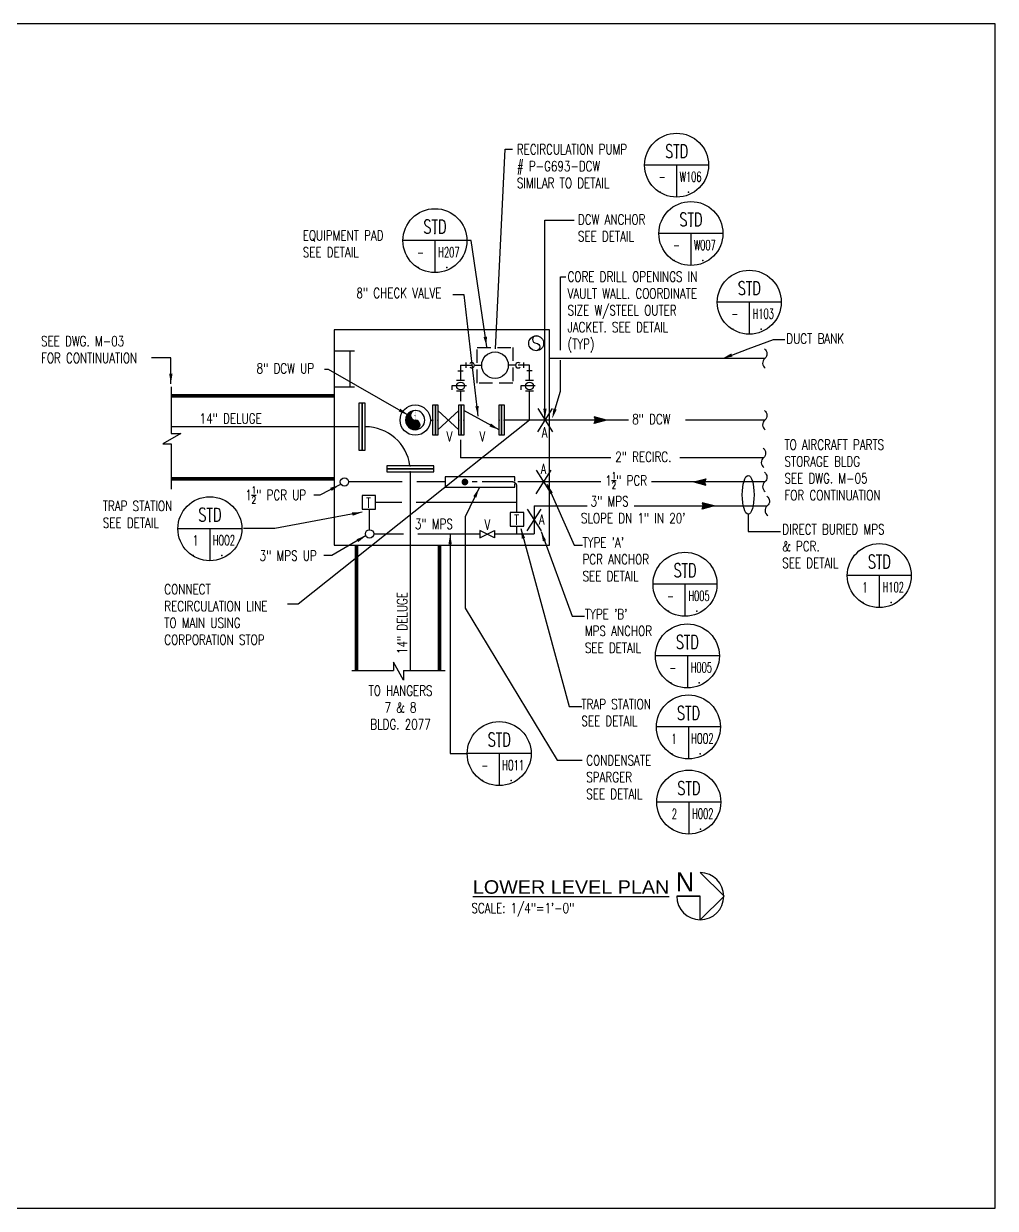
# Model space of a CAD drawing. Header units: inches. Extents: x 414 to 3373, y -413 to 990.
# Drawn here: x 2940 to 3373, y -413 to 115 of the extents above; entities that cross this region are included whole.
import ezdxf
from ezdxf.enums import TextEntityAlignment as Align

# ---------------------------------------------------------------- set-up
doc = ezdxf.new("R2010")
doc.units = ezdxf.units.IN
doc.header["$LTSCALE"] = 48
doc.header["$MEASUREMENT"] = 0
doc.linetypes.add('DASHED4', pattern=[0.1875, 0.125, -0.0625])
doc.linetypes.add('HWSS', pattern=[0.515625, 0.28125, -0.046875, 0.046875, -0.046875, 0.046875, -0.046875])
doc.layers.get('Defpoints').update_dxf_attribs({"color": 251})
for name, color, linetype in [('DUCT BANK', 153, 'Continuous'), ('EXST-BLDG', 253, 'Continuous'), ('EXST-PIPE', 253, 'Continuous'), ('EXST-TEXT', 253, 'Continuous'), ('EXST-UTLD', 251, 'Continuous'), ('HATCH', 253, 'Continuous'), ('MU-CONTINUATION NOTE', 51, 'Continuous'), ('MU-DCW-PIPE', 170, 'Continuous'), ('MU-DCW-PIPE-LIGHT', 172, 'Continuous'), ('MU-DCW-PIPE-LIGHT-TEXT', 173, 'Continuous'), ('MU-DELGE-PIPE', 150, 'Continuous'), ('MU-DELGE-PIPE-LIGHT TEXT', 153, 'Continuous'), ('MU-DELGE-VALV', 141, 'Continuous'), ('MU-NEW-TEXT', 151, 'Continuous'), ('MU-PCR-PIPE', 120, 'Continuous'), ('MU-PCR-PIPE-LIGHT-TEXT', 123, 'Continuous'), ('MU-PCR-TEXT', 141, 'Continuous'), ('MU-PCR-VALV', 131, 'Continuous'), ('MU-STEM-PIPE', 230, 'Continuous'), ('MU-STEM-PIPE-LIGHT-TEXT', 233, 'Continuous'), ('MU-STEM-TEXT', 241, 'Continuous'), ('MU-STEM-VALV', 231, 'Continuous'), ('MU-TEXT-LDER', 254, 'Continuous'), ('MU-TRACE-PIPE', 210, 'HWSS'), ('new-vault', 12, 'Continuous'), ('TITLES', 111, 'Continuous')]:
    doc.layers.add(name, color=color, linetype=linetype)
doc.styles.add('AU145S00', font='19', dxfattribs={"height": 12})
doc.styles.add('RomanS', font='romans.shx', dxfattribs={"width": 0.75})
doc.dimstyles.get("Standard").update_dxf_attribs({"dimtxt": 0.09375, "dimasz": 0.09375, "dimexe": 0.0625, "dimexo": 0.0625, "dimgap": 0.03125, "dimtad": 1, "dimdec": 8, "dimzin": 0, "dimdsep": 46, "dimlunit": 4, "dimtxsty": 'RomanS', "dimcen": 0.09, "dimclrd": 254, "dimclre": 254, "dimclrt": 256, "dimadec": 0, "dimazin": 0, "dimtfac": 1, "dimtdec": 8, "dimtofl": 0, "dimtmove": 0, "dimatfit": 3, "dimfxl": 1, "dimtolj": 1, "dimtzin": 0, "dimlwd": -1, "dimlwe": -1, "dimarcsym": 0})

# ---------------------------------------------------------------- blocks, each defined once
blk = doc.blocks.new('DTLBUBB')
at = {"linetype": 'Continuous'}
for p, q in [((0.297, 0), (-0.297, 0)), ((0, 0), (0, -0.297))]:
    blk.add_line(p, q, dxfattribs=at)
blk.add_circle((0, 0), 0.297, dxfattribs=at)
at = {"color": 250}
for p in [(0, 0.067), (-0.154, -0.25), (0.11, -0.25)]:
    blk.add_point(p, dxfattribs=at)
at = {"style": 'RomanS'}
for tag, height, width, p in [('DTL#', 0.125, 0.7, (0, 0.067)), ('WHERE_CUT', 0.0938, 0.6, (-0.103, -0.169)), ('WHERE_DRAWN', 0.0938, 0.6, (0.117, -0.169))]:
    blk.add_attdef(tag, text='', height=height, dxfattribs=dict(at, width=width)).set_placement(p, align=Align.CENTER)
blk = doc.blocks.new('14blndflg')
blk.add_lwpolyline([(1.375, 10.5), (0, 10.5), (0, -10.5), (1.375, -10.5)], close=True)
at = {"color": 252}
for p in [(0, 0), (1.375, 0)]:
    blk.add_point(p, dxfattribs=at)
blk = doc.blocks.new('FLOWAR')
for p, q in [((0, 0), (5.41, 1.44, 35.76)), ((0, 0), (5.41, -1.44, 35.76)), ((5.41, 1.44, 35.76), (4.88, -0.03, 35.76)), ((5.41, -1.44, 35.76), (4.88, 0.03, 35.76))]:
    blk.add_line(p, q)
for points in [[(0, 0), (5.41, 1.44), (4.89, 0), (5.41, 1.44)], [(0, 0), (5.41, -1.44), (4.89, 0), (5.41, -1.44)]]:
    blk.add_solid(points)
blk = doc.blocks.new('8blndflg')
blk.add_lwpolyline([(1.125, 6.75), (0, 6.75), (0, -6.75), (1.125, -6.75)], close=True)
at = {"color": 252}
for p in [(0, 0), (1.125, 0)]:
    blk.add_point(p, dxfattribs=at)

msp = doc.modelspace()

# ---------------------------------------------------------------- hatches: boundary and pattern name
at = {"layer": 'HATCH'}
h = msp.add_hatch(dxfattribs=at)
h.set_pattern_fill('ANSI31', color=256, scale=2, style=0)
edge = h.paths.add_edge_path()
edge.add_arc((3114.24005889, -61.37770195), 4.2843884, 89.8296924653, 270.0007044059)
edge.add_arc((3114.24005889, -59.23550776), 2.1421942, 90, 270)
edge.add_arc((3114.24005889, -63.51989615), 2.1421942, 270, 450)

# ---------------------------------------------------------------- linework, layer by layer
at = {"layer": 'Defpoints'}
msp.add_lwpolyline([(2556.73826361, 115.30974917), (2556.73826361, -412.69025083), (3372.73826361, -412.69025083), (3372.73826361, 115.30974917)], close=True, dxfattribs=at)
at = {"layer": 'DUCT BANK'}
msp.add_line((3270.03055792, -33.94117565), (3174.14476703, -33.94117565), dxfattribs=at)
msp.add_lwpolyline([(3255.33227805, -32.36534981), (3262.60318718, -29.64707938), (3273.83074102, -25.41643104), (3278.99111345, -25.41643104)], dxfattribs=at)
msp.add_lwpolyline([(3269.81855347, -29.63388992, -0.5), (3270.03055792, -33.94117565, 0.5), (3270.24256236, -38.24846138)], format="xyb", dxfattribs=at)
msp.add_solid([(3255.59491569, -33.06786064), (3251.11721305, -33.94117565), (3255.06964041, -31.66283897)], dxfattribs=at)
at = {"layer": 'EXST-BLDG'}
msp.add_lwpolyline([(3005.47157138, -46.52525761), (3005.47157138, -67.36275367), (3009.86516066, -67.36275367), (3001.79619379, -71.90399672), (3005.47157138, -71.90399672), (3005.47157138, -92.20701912)], dxfattribs=at)
at = {"layer": 'EXST-PIPE'}
for p, q in [((3089.18546813, -64.32529952), (3005.49031568, -64.32529952)), ((3112.06046813, -84.45029952), (3112.06046813, -172.93059526))]:
    msp.add_line(p, q, dxfattribs=at)
msp.add_arc((3091.93546813, -84.45029952), 20.125, 7.8538087212, 90, dxfattribs=at)
at = {"layer": 'EXST-UTLD'}
for p, q in [((3078.14476703, -50.12770195), (3005.49031568, -50.12770195)), ((3078.14476703, -50.32770195), (3005.49031568, -50.32770195)), ((3078.14476703, -50.52770195), (3005.49031568, -50.52770195)), ((3078.14476703, -50.72770195), (3005.49031568, -50.72770195)), ((3078.14476703, -50.92770195), (3005.49031568, -50.92770195)), ((3078.14476703, -51.12770195), (3005.49031568, -51.12770195)), ((3078.14476703, -87.12770195), (3005.49031568, -87.12770195)), ((3078.14476703, -87.32770195), (3005.49031568, -87.32770195)), ((3078.14476703, -87.52770195), (3005.49031568, -87.52770195)), ((3078.14476703, -87.72770195), (3005.49031568, -87.72770195)), ((3078.14476703, -87.92770195), (3005.49031568, -87.92770195)), ((3078.14476703, -88.12770195), (3005.49031568, -88.12770195)), ((3087.49005889, -117.12770195), (3087.49005889, -172.93059526)), ((3087.69005889, -117.12770195), (3087.69005889, -172.93059526)), ((3087.89005889, -117.12770195), (3087.89005889, -172.93059526)), ((3088.09005889, -117.12770195), (3088.09005889, -172.93059526)), ((3088.29005889, -117.12770195), (3088.29005889, -172.93059526)), ((3088.49005889, -117.12770195), (3088.49005889, -172.93059526)), ((3124.49005889, -117.12770195), (3124.49005889, -172.93059526)), ((3124.69005889, -117.12770195), (3124.69005889, -172.93059526)), ((3124.89005889, -117.12770195), (3124.89005889, -172.93059526)), ((3125.09005889, -117.12770195), (3125.09005889, -172.93059526)), ((3125.29005889, -117.12770195), (3125.29005889, -172.93059526)), ((3125.49005889, -117.12770195), (3125.49005889, -172.93059526))]:
    msp.add_line(p, q, dxfattribs=at)
for points in [[(3086.00564015, -172.93059526), (3104.53954895, -172.93059526)], [(3109.080792, -172.93059526), (3109.080792, -177.32418453), (3104.53954895, -169.25521766), (3104.53954895, -172.93059526)], [(3109.080792, -172.93059526), (3127.61470079, -172.93059526)]]:
    msp.add_lwpolyline(points, dxfattribs=at)
at = {"layer": 'MU-DCW-PIPE'}
for p, q in [((3134.45120716, -36.92608591), (3139.45120716, -36.92608591)), ((3134.45120716, -36.92608591), (3134.45120716, -43.77601489)), ((3134.45120716, -36.92608591), (3139.45120716, -36.92608591)), ((3136.95120716, -38.11358591), (3136.95120716, -35.73858591)), ((3140.63870716, -36.92608591), (3143.87542656, -36.92608591)), ((3158.95882568, -36.92608591), (3155.72210627, -36.92608591)), ((3165.14632568, -36.92608591), (3160.14632568, -36.92608591)), ((3162.64632568, -38.11358591), (3162.64632568, -35.73858591)), ((3165.14632568, -43.77601489), (3165.14632568, -36.92608591)), ((3133.26370716, -39.42608591), (3135.63870716, -39.42608591)), ((3166.33382568, -39.42608591), (3163.95882568, -39.42608591)), ((3134.45120716, -48.5433867), (3134.45120716, -52.95433682)), ((3165.14632568, -61.37770195), (3165.14632568, -48.5433867)), ((3134.45120716, -70.16085264), (3134.45120716, -78.15342452)), ((3201.34021096, -78.15342452), (3134.45120716, -78.15342452)), ((3269.4367319, -78.15342452), (3232.16025813, -78.15342452))]:
    msp.add_line(p, q, dxfattribs=at)
msp.add_lwpolyline([(3269.22472746, -73.84613879, -0.5), (3269.4367319, -78.15342452, 0.5), (3269.64873635, -82.46071025)], format="xyb", dxfattribs=at)
msp.add_circle((3149.79876642, -36.92608591), 5.92333985, dxfattribs=at)
for centre, start, end in [((3139.45120716, -36.92608591), 222.4587454271, 137.5412545729), ((3160.14632568, -36.92608591), 48.0699967173, 311.9300032827)]:
    msp.add_arc(centre, 1.1875, start, end, dxfattribs=at)
at = {"layer": 'MU-DCW-PIPE-LIGHT', "linetype": 'DASHED4'}
msp.add_lwpolyline([(3141.87542656, -29.00274606), (3157.72210627, -29.00274606), (3157.72210627, -44.84942577), (3141.87542656, -44.84942577)], close=True, dxfattribs=at)
at = {"layer": 'MU-DELGE-PIPE'}
for p, q in [((3133.61505889, -57.06520195), (3124.36505889, -65.69020195)), ((3133.61505889, -65.69020195), (3124.36505889, -57.06520195)), ((3151.61505889, -65.69020195), (3135.86505889, -57.1558918)), ((3120.99005889, -61.37770195), (3122.11505889, -61.37770195)), ((3209.2321352, -61.37770195), (3153.86505889, -61.37770195)), ((3270.03055792, -61.37770195), (3234.65244255, -61.37770195))]:
    msp.add_line(p, q, dxfattribs=at)
msp.add_lwpolyline([(3269.81855347, -57.07041622, -0.5), (3270.03055792, -61.37770195, 0.5), (3270.24256236, -65.68498769)], format="xyb", dxfattribs=at)
msp.add_circle((3114.24005889, -61.37770195), 6.75, dxfattribs=at)
for start, end in [(89.8296924653, 270.0007044059), (270.0022704833, 88.6536517931)]:
    msp.add_arc((3114.24005889, -61.37770195), 4.2843884, start, end, dxfattribs=at)
msp.add_solid([(3148.01586706, -62.88693275), (3151.61505889, -65.69020195), (3147.30124958, -64.20576627)], dxfattribs=at)
at = {"layer": 'MU-DELGE-VALV'}
for p, q in [((3137.0512753, -46.1597008), (3130.60466551, -46.1597008)), ((3130.60466551, -46.1597008), (3130.60466551, -47.9442942)), ((3136.20404422, -43.77601489), (3132.6983701, -43.77601489)), ((3167.74639381, -46.1597008), (3161.29978403, -46.1597008)), ((3161.29978403, -46.1597008), (3161.29978403, -47.9442942)), ((3166.89916274, -43.77601489), (3163.39348862, -43.77601489)), ((3136.20404422, -48.5433867), (3132.6983701, -48.5433867)), ((3166.89916274, -48.5433867), (3163.39348862, -48.5433867))]:
    msp.add_line(p, q, dxfattribs=at)
for points in [[(3168.8227427, -56.21451791), (3175.39268997, -66.540886)], [(3168.8227427, -66.540886), (3175.39268997, -56.21451791)]]:
    msp.add_lwpolyline(points, dxfattribs=at)
for centre in [(3134.45120716, -46.1597008), (3165.14632568, -46.1597008)]:
    msp.add_circle(centre, 1.75283706, dxfattribs=at)
at = {"layer": 'MU-NEW-TEXT'}
for centre, start, end in [((3114.24005889, -59.23550776), 90, 270), ((3114.24005889, -63.51989615), 270, 90)]:
    msp.add_arc(centre, 2.1421942, start, end, dxfattribs=at)
at = {"layer": 'MU-PCR-PIPE'}
for p, q in [((3108.48877192, -88.95420577), (3084.55597821, -88.95420577)), ((3127.65334583, -88.95420577), (3114.95196933, -88.95420577)), ((3270.03055792, -88.95420577), (3159.9524138, -88.95420577))]:
    msp.add_line(p, q, dxfattribs=at)
for points in [[(3158.65334583, -88.60220657), (3158.65334583, -86.70420577), (3127.65334583, -86.70420577), (3127.65334583, -91.20420577), (3154.14532842, -91.20420577)], [(3154.14532842, -91.20420577), (3158.65334583, -91.20420577), (3158.65334583, -89.81601501)]]:
    msp.add_lwpolyline(points, dxfattribs=at)
msp.add_lwpolyline([(3269.81855347, -84.64692004, -0.5), (3270.03055792, -88.95420577, 0.5), (3270.24256236, -93.2614915)], format="xyb", dxfattribs=at)
at = {"layer": 'MU-PCR-VALV'}
for points in [[(3168.09870901, -83.63912057), (3174.86194448, -94.26929097)], [(3168.09870901, -94.26929097), (3174.86194448, -83.63912057)]]:
    msp.add_lwpolyline(points, dxfattribs=at)
msp.add_circle((3082.68097821, -88.95420577), 1.875, dxfattribs=at)
at = {"layer": 'MU-STEM-PIPE'}
for p, q in [((3167.21948429, -99.64170577), (3271.11783463, -99.64170577)), ((3167.21948429, -99.64170577), (3167.21948429, -112.10645858)), ((3095.78724102, -112.10645858), (3109.06406451, -112.10645858)), ((3115.34949178, -112.10645858), (3143.0851476, -112.10645858)), ((3146.18645281, -112.10645858), (3146.40915698, -112.10645858)), ((3149.51046219, -112.10645858), (3167.21948429, -112.10645858))]:
    msp.add_line(p, q, dxfattribs=at)
msp.add_lwpolyline([(3270.90583018, -95.33442004, -0.5), (3271.11783463, -99.64170577, 0.5), (3271.32983907, -103.9489915)], format="xyb", dxfattribs=at)
at = {"layer": 'MU-STEM-VALV'}
for p, q in [((3108.3143321, -98.04346913), (3096.60966008, -98.04346913)), ((3159.55833015, -98.04346913), (3114.62070801, -98.04346913)), ((3093.91224102, -110.23145858), (3093.91224102, -101.08397231))]:
    msp.add_line(p, q, dxfattribs=at)
for points in [[(3090.52865371, -95.00296594), (3090.52865371, -101.08397231), (3096.60966008, -101.08397231), (3096.60966008, -95.00296594)], [(3156.51782697, -102.56817942), (3156.51782697, -108.64918579), (3162.59883333, -108.64918579), (3162.59883333, -102.56817942)], [(3143.0851476, -110.51618263), (3143.0851476, -113.81093196), (3149.51046219, -110.51618263), (3149.51046219, -113.81093196)]]:
    msp.add_lwpolyline(points, close=True, dxfattribs=at)
msp.add_lwpolyline([(3258.78130088, -99.64170577, 0, 0, 1), (3258.78130088, -104.5943342, 0, 0, 0), (3247.47290568, -104.5943342, 2, 0, 0), (3242.51754609, -104.5943342, 0, 0, 0)], format="xyseb", dxfattribs=at)
for points in [[(3164.13444541, -101.07116919), (3170.30452317, -110.76903913)], [(3164.13444541, -110.76903913), (3170.30452317, -101.07116919)]]:
    msp.add_lwpolyline(points, dxfattribs=at)
msp.add_circle((3093.91224102, -112.10645858), 1.875, dxfattribs=at)
at = {"layer": 'MU-TEXT-LDER'}
for p, q in [((3165.14632568, -61.37770195), (3062.15177822, -143.34604839)), ((3062.15177822, -143.34604839), (3057.28354064, -143.34604839))]:
    msp.add_line(p, q, dxfattribs=at)
for points in [[(3149.95614864, -29.54819128), (3154.32910316, 59.44063995), (3157.59128316, 59.44063995)], [(3178.9430959, -30.25423691), (3178.9430959, 2.53117487), (3181.30329957, 2.53117487)], [(3176.5569694, -56.42553094), (3178.9430959, -48.41937821), (3178.9430959, -34.68051683)], [(3262.62429553, -103.36021302), (3262.62429553, -110.99027272), (3276.98129029, -110.99027272)]]:
    msp.add_lwpolyline(points, dxfattribs=at)
msp.add_ellipse((3262.62429553, -94.70521538), major_axis=(0, 8.65499764), ratio=0.3026314412, dxfattribs=at)
msp.add_solid([(3177.27572635, -56.63974682), (3175.27167414, -60.73807266), (3175.83821244, -56.21131507)], dxfattribs=at)
at = {"layer": 'MU-TRACE-PIPE'}
for p, q in [((3157.55833015, -88.95420577), (3136.37482595, -88.95420577)), ((3159.55833015, -102.56817942), (3159.55833015, -90.95420577)), ((3159.55833015, -112.10645858), (3159.55833015, -108.64918579))]:
    msp.add_line(p, q, dxfattribs=at)
at = {"layer": 'MU-TRACE-PIPE', "const_width": 1.5}
msp.add_lwpolyline([(3137.09927032, -88.76009148, 1), (3135.65038158, -89.14832005, 1)], format="xyb", close=True, dxfattribs=at)
at = {"layer": 'MU-TRACE-PIPE'}
msp.add_arc((3157.55833015, -90.95420577), 2, 0, 90, dxfattribs=at)
at = {"layer": 'new-vault'}
msp.add_line((3085.14476703, -30.58206427), (3085.14476703, -46.58206427), dxfattribs=at)
msp.add_lwpolyline([(3078.14476703, -21.12770195), (3078.14476703, -117.12770195), (3174.14476703, -117.12770195), (3174.14476703, -21.12770195)], close=True, dxfattribs=at)
msp.add_lwpolyline([(3168.14476703, -23.81520195, 1), (3168.14476703, -27.12770195, -1), (3168.14476703, -30.44020195, -1)], format="xyb", dxfattribs=at)
for points in [[(3087.14476703, -30.58206427), (3078.14476703, -30.58206427)], [(3078.14476703, -46.58206427), (3087.14476703, -46.58206427)]]:
    msp.add_lwpolyline(points, dxfattribs=at)
msp.add_circle((3168.14476703, -27.12770195), 3.3125, dxfattribs=at)
at = {"layer": 'TITLES'}
for p, q in [((3241.24647424, -263.08304106), (3251.84323368, -273.51281424)), ((3241.24647424, -284.06229677), (3251.84323368, -273.51281424)), ((3241.24647424, -284.06229677), (3241.24647424, -273.57266892))]:
    msp.add_line(p, q, dxfattribs=at)
at = {"layer": 'TITLES', "const_width": 0.6125}
msp.add_lwpolyline([(3230.75684638, -273.57266892), (3241.24647424, -273.57266892)], dxfattribs=at)
at = {"layer": 'TITLES'}
msp.add_arc((3241.24647424, -273.57266892), 10.48962785, 180, 90, dxfattribs=at)

# ---------------------------------------------------------------- block references
at = {"layer": 'EXST-PIPE'}
for p in [(3089.18546813, -64.32529952), (3090.56046813, -64.32529952)]:
    msp.add_blockref('14blndflg', p, dxfattribs=at)
at = {"layer": 'EXST-PIPE', "rotation": 270}
for p in [(3112.06046813, -81.70029952), (3112.06046813, -83.07529952)]:
    msp.add_blockref('14blndflg', p, dxfattribs=at)
at = {"layer": 'MU-DELGE-PIPE', "xscale": -1, "rotation": 180}
for p in [(3122.11505889, -61.37770195), (3123.24005889, -61.37770195), (3133.61505889, -61.37770195), (3134.74005889, -61.37770195), (3151.61505889, -61.37770195), (3152.74005889, -61.37770195)]:
    msp.add_blockref('8blndflg', p, dxfattribs=at)
at = {"layer": 'MU-DELGE-VALV', "rotation": 180}
msp.add_blockref('FLOWAR', (3199.443247, -61.37770195), dxfattribs=at)
at = {"layer": 'MU-NEW-TEXT'}
ref = msp.add_blockref('DTLBUBB', (3230.73707775, 52.24967778), dxfattribs=dict(at, xscale=48, yscale=48, zscale=48))
ref.add_attrib('DTL#', 'STD', dxfattribs={"layer": '0', "height": 6, "style": 'RomanS', "width": 0.7}).set_placement((3230.73707775, 55.46619282), align=Align.CENTER)
ref.add_attrib('WHERE_CUT', '-', dxfattribs={"layer": '0', "height": 4.5, "style": 'RomanS', "width": 0.6}).set_placement((3224.34038964, 44.76151861), align=Align.CENTER)
ref.add_attrib('WHERE_DRAWN', 'W106', dxfattribs={"layer": '0', "height": 4.5, "style": 'RomanS', "width": 0.6}).set_placement((3236.96964857, 44.8468057), align=Align.CENTER)
ref = msp.add_blockref('DTLBUBB', (3123.01499832, 18.60364958), dxfattribs=dict(at, xscale=48, yscale=48, zscale=48))
ref.add_attrib('DTL#', 'STD', dxfattribs={"layer": '0', "height": 6, "style": 'RomanS', "width": 0.7}).set_placement((3123.01499832, 21.82016462), align=Align.CENTER)
ref.add_attrib('WHERE_CUT', '-', dxfattribs={"layer": '0', "height": 4.5, "style": 'RomanS', "width": 0.6}).set_placement((3116.6183102, 11.11549041), align=Align.CENTER)
ref.add_attrib('WHERE_DRAWN', 'H207', dxfattribs={"layer": '0', "height": 4.5, "style": 'RomanS', "width": 0.6}).set_placement((3129.24756913, 11.2007775), align=Align.CENTER)
ref = msp.add_blockref('DTLBUBB', (3237.08422291, 21.79877488), dxfattribs=dict(at, xscale=48, yscale=48, zscale=48))
ref.add_attrib('DTL#', 'STD', dxfattribs={"layer": '0', "height": 6, "style": 'RomanS', "width": 0.7}).set_placement((3237.08422291, 25.01528993), align=Align.CENTER)
ref.add_attrib('WHERE_CUT', '-', dxfattribs={"layer": '0', "height": 4.5, "style": 'RomanS', "width": 0.6}).set_placement((3230.6875348, 14.31061571), align=Align.CENTER)
ref.add_attrib('WHERE_DRAWN', 'W007', dxfattribs={"layer": '0', "height": 4.5, "style": 'RomanS', "width": 0.6}).set_placement((3243.31679373, 14.39590281), align=Align.CENTER)
ref = msp.add_blockref('DTLBUBB', (3263.11129616, -8.81833814), dxfattribs=dict(at, xscale=48, yscale=48, zscale=48))
ref.add_attrib('DTL#', 'STD', dxfattribs={"layer": '0', "height": 6, "style": 'RomanS', "width": 0.7}).set_placement((3263.11129616, -5.6018231), align=Align.CENTER)
ref.add_attrib('WHERE_CUT', '-', dxfattribs={"layer": '0', "height": 4.5, "style": 'RomanS', "width": 0.6}).set_placement((3256.71460805, -16.30649732), align=Align.CENTER)
ref.add_attrib('WHERE_DRAWN', 'H103', dxfattribs={"layer": '0', "height": 4.5, "style": 'RomanS', "width": 0.6}).set_placement((3269.34386698, -16.22121022), align=Align.CENTER)
ref = msp.add_blockref('DTLBUBB', (3022.72264235, -109.77920408), dxfattribs=dict(at, xscale=48, yscale=48, zscale=48))
ref.add_attrib('DTL#', 'STD', dxfattribs={"layer": '0', "height": 6, "style": 'RomanS', "width": 0.7}).set_placement((3022.72264235, -106.56268904), align=Align.CENTER)
ref.add_attrib('WHERE_CUT', '1', dxfattribs={"layer": '0', "height": 4.5, "style": 'RomanS', "width": 0.6}).set_placement((3016.32595423, -117.26736325), align=Align.CENTER)
ref.add_attrib('WHERE_DRAWN', 'HOO2', dxfattribs={"layer": '0', "height": 4.5, "style": 'RomanS', "width": 0.6}).set_placement((3028.95521316, -117.18207616), align=Align.CENTER)
ref = msp.add_blockref('DTLBUBB', (3234.46099312, -134.53323514), dxfattribs=dict(at, xscale=48, yscale=48, zscale=48))
ref.add_attrib('DTL#', 'STD', dxfattribs={"layer": '0', "height": 6, "style": 'RomanS', "width": 0.7}).set_placement((3234.46099312, -131.3167201), align=Align.CENTER)
ref.add_attrib('WHERE_CUT', '-', dxfattribs={"layer": '0', "height": 4.5, "style": 'RomanS', "width": 0.6}).set_placement((3228.06430501, -142.02139432), align=Align.CENTER)
ref.add_attrib('WHERE_DRAWN', 'H005', dxfattribs={"layer": '0', "height": 4.5, "style": 'RomanS', "width": 0.6}).set_placement((3240.69356394, -141.93610722), align=Align.CENTER)
ref = msp.add_blockref('DTLBUBB', (3321.0513732, -130.69089674), dxfattribs=dict(at, xscale=48, yscale=48, zscale=48))
ref.add_attrib('DTL#', 'STD', dxfattribs={"layer": '0', "height": 6, "style": 'RomanS', "width": 0.7}).set_placement((3321.0513732, -127.4743817), align=Align.CENTER)
ref.add_attrib('WHERE_CUT', '1', dxfattribs={"layer": '0', "height": 4.5, "style": 'RomanS', "width": 0.6}).set_placement((3314.65468509, -138.17905591), align=Align.CENTER)
ref.add_attrib('WHERE_DRAWN', 'H102', dxfattribs={"layer": '0', "height": 4.5, "style": 'RomanS', "width": 0.6}).set_placement((3327.28394402, -138.09376882), align=Align.CENTER)
ref = msp.add_blockref('DTLBUBB', (3235.50790832, -166.47284938), dxfattribs=dict(at, xscale=48, yscale=48, zscale=48))
ref.add_attrib('DTL#', 'STD', dxfattribs={"layer": '0', "height": 6, "style": 'RomanS', "width": 0.7}).set_placement((3235.50790832, -163.25633434), align=Align.CENTER)
ref.add_attrib('WHERE_CUT', '-', dxfattribs={"layer": '0', "height": 4.5, "style": 'RomanS', "width": 0.6}).set_placement((3229.1112202, -173.96100855), align=Align.CENTER)
ref.add_attrib('WHERE_DRAWN', 'H005', dxfattribs={"layer": '0', "height": 4.5, "style": 'RomanS', "width": 0.6}).set_placement((3241.74047913, -173.87572146), align=Align.CENTER)
ref = msp.add_blockref('DTLBUBB', (3235.98893581, -198.14893235), dxfattribs=dict(at, xscale=48, yscale=48, zscale=48))
ref.add_attrib('DTL#', 'STD', dxfattribs={"layer": '0', "height": 6, "style": 'RomanS', "width": 0.7}).set_placement((3235.98893581, -194.93241731), align=Align.CENTER)
ref.add_attrib('WHERE_CUT', '1', dxfattribs={"layer": '0', "height": 4.5, "style": 'RomanS', "width": 0.6}).set_placement((3229.59224769, -205.63709152), align=Align.CENTER)
ref.add_attrib('WHERE_DRAWN', 'HOO2', dxfattribs={"layer": '0', "height": 4.5, "style": 'RomanS', "width": 0.6}).set_placement((3242.22150662, -205.55180443), align=Align.CENTER)
ref = msp.add_blockref('DTLBUBB', (3151.65594359, -210.03294492), dxfattribs=dict(at, xscale=48, yscale=48, zscale=48))
ref.add_attrib('DTL#', 'STD', dxfattribs={"layer": '0', "height": 6, "style": 'RomanS', "width": 0.7}).set_placement((3151.65594359, -206.81642987), align=Align.CENTER)
ref.add_attrib('WHERE_CUT', '-', dxfattribs={"layer": '0', "height": 4.5, "style": 'RomanS', "width": 0.6}).set_placement((3145.25925548, -217.52110409), align=Align.CENTER)
ref.add_attrib('WHERE_DRAWN', 'HO11', dxfattribs={"layer": '0', "height": 4.5, "style": 'RomanS', "width": 0.6}).set_placement((3157.88851441, -217.43581699), align=Align.CENTER)
ref = msp.add_blockref('DTLBUBB', (3236.15217263, -231.63253521), dxfattribs=dict(at, xscale=48, yscale=48, zscale=48))
ref.add_attrib('DTL#', 'STD', dxfattribs={"layer": '0', "height": 6, "style": 'RomanS', "width": 0.7}).set_placement((3236.15217263, -228.41602017), align=Align.CENTER)
ref.add_attrib('WHERE_CUT', '2', dxfattribs={"layer": '0', "height": 4.5, "style": 'RomanS', "width": 0.6}).set_placement((3229.75548452, -239.12069438), align=Align.CENTER)
ref.add_attrib('WHERE_DRAWN', 'H002', dxfattribs={"layer": '0', "height": 4.5, "style": 'RomanS', "width": 0.6}).set_placement((3242.38474345, -239.03540729), align=Align.CENTER)
at = {"layer": 'MU-PCR-VALV'}
msp.add_blockref('FLOWAR', (3238.33029705, -88.95420577), dxfattribs=at)
at = {"layer": 'MU-STEM-VALV', "rotation": 180}
msp.add_blockref('FLOWAR', (3247.5045347, -99.64170577), dxfattribs=at)

# ---------------------------------------------------------------- texts
at = {"layer": 'DUCT BANK', "insert": (3279.62298026, -22.80613743), "char_height": 4.5, "width": 44.4454918, "attachment_point": 1, "style": 'RomanS'}
msp.add_mtext('DUCT BANK', dxfattribs=at)
at = {"layer": 'EXST-PIPE', "style": 'RomanS', "width": 0.75}
msp.add_text('14" DELUGE', height=4.5, dxfattribs=at).set_placement((3018.20474606, -62.93527496))
msp.add_text('14" DELUGE', height=4.5, rotation=90, dxfattribs=at).set_placement((3110.67044357, -165.63371836))
at = {"layer": 'EXST-TEXT', "insert": (3107.68934117, -179.73900948), "char_height": 4.5, "width": 55.5057081148, "attachment_point": 2, "style": 'RomanS'}
msp.add_mtext('TO HANGERS\\P7 & 8\\PBLDG. 2077', dxfattribs=at)
at = {"layer": 'MU-CONTINUATION NOTE', "char_height": 4.5, "width": 50.9998361121, "attachment_point": 1, "style": 'RomanS'}
for s, insert in [('SEE DWG. M-03 FOR CONTINUATION', (2947.49881242, -23.9608828)), ('TO AIRCRAFT PARTS\\PSTORAGE BLDG\\PSEE DWG. M-05 FOR CONTINUATION', (3278.78667505, -70.08318625))]:
    msp.add_mtext(s, dxfattribs=dict(at, insert=insert))
at = {"layer": 'MU-DCW-PIPE-LIGHT-TEXT', "insert": (3203.37115441, -75.51240525), "char_height": 4.5, "width": 53.2308312479, "attachment_point": 1, "style": 'RomanS'}
msp.add_mtext('\\A1;2" RECIRC.', dxfattribs=at)
at = {"layer": 'MU-DELGE-PIPE-LIGHT TEXT', "insert": (3210.92335927, -58.7116077), "char_height": 4.5, "width": 45.0197495118, "attachment_point": 1, "style": 'RomanS'}
msp.add_mtext('\\A1;8" DCW', dxfattribs=at)
at = {"layer": 'MU-NEW-TEXT', "char_height": 4.5, "attachment_point": 1, "style": 'RomanS'}
for s, insert, width in [('RECIRCULATION PUMP\\P# P-G693-DCW\\PSIMILAR TO DETAIL', (3159.5187399, 61.54105381), 55.663309256), ('DCW ANCHOR\\PSEE DETAIL', (3186.74178529, 30.27188326), 45.0197495118), ('EQUIPMENT PAD\\PSEE DETAIL', (3064.11025206, 23.18703811), 45.0197495118), ('CORE DRILL OPENINGS IN\\PVAULT WALL. COORDINATE\\PSIZE W/STEEL OUTER\\PJACKET. SEE DETAIL\\P(TYP)', (3182.12618031, 4.78437306), 83.6560375416), ('8" CHECK VALVE', (3088.04605285, -2.4544906), 54.7763522583), ('\\A1;8" DCW UP', (3043.57905153, -36.08345802), 45.0197495118), ('\\A1;V', (3128.23790262, -66.41423917), 45.0197495118), ('\\A1;V', (3142.85919221, -66.41423917), 45.0197495118), ('TRAP STATION \\PSEE DETAIL', (2975.0211011, -97.3855471), 44.4454918), ('DIRECT BURIED MPS\\P& PCR.\\PSEE DETAIL', (3277.82256923, -107.82710132), 60.1221289254), ("TYPE 'A'\\PPCR ANCHOR\\PSEE DETAIL", (3188.7826603, -113.65824509), 44.4454918), ('CONNECT RECIRCULATION LINE TO MAIN USING CORPORATION STOP', (3002.41791414, -134.525948), 54.2590640653), ("TYPE 'B'\\PMPS ANCHOR\\PSEE DETAIL", (3189.8295755, -145.59785933), 44.4454918), ('TRAP STATION \\PSEE DETAIL', (3188.28739456, -185.75527537), 44.4454918), ('CONDENSATE\\PSPARGER\\PSEE DETAIL', (3190.47383982, -210.75754516), 44.4454918)]:
    msp.add_mtext(s, dxfattribs=dict(at, insert=insert, width=width))
at = {"layer": 'MU-PCR-TEXT', "style": 'RomanS', "width": 0.7}
for s, p in [('A', (3170.70985232, -69.07628555)), ('A', (3170.19000422, -85.31311102)), ('A', (3169.40444253, -107.96609896)), ('V', (3145.19993159, -110.23747686))]:
    msp.add_text(s, height=4.5, dxfattribs=at).set_placement(p)
at = {"layer": 'MU-PCR-TEXT', "insert": (3038.45235769, -90.98237189), "char_height": 4.5, "width": 44.4765786066, "attachment_point": 1, "style": 'RomanS'}
msp.add_mtext('\\A1;1{\\H0.7x;\\S1/2;}" PCR UP', dxfattribs=at)
at = {"layer": 'MU-STEM-TEXT', "char_height": 4.5, "attachment_point": 1, "style": 'RomanS'}
for s, insert, width in [('3" MPS', (3114.10112006, -105.42279761), 56.0622492486), ('\\A1;3" MPS UP', (3044.90653735, -119.56984134), 44.4765786066)]:
    msp.add_mtext(s, dxfattribs=dict(at, insert=insert, width=width))
at = {"layer": 'MU-STEM-VALV', "style": 'RomanS', "width": 0.7}
for p in [(3092.34059104, -100.51414102), (3158.3297643, -108.0793545)]:
    msp.add_text('T', height=4.5, rotation=360, dxfattribs=at).set_placement(p)
at = {"layer": 'TITLES', "style": 'AU145S00'}
msp.add_text('N', height=8.4, dxfattribs=at).set_placement((3230.38863115, -271.36328186))
at = {"layer": 'TITLES', "style": 'RomanS', "width": 0.75}
msp.add_text('SCALE: 1/4"=1\'-0"', height=4.5, dxfattribs=at).set_placement((3139.28172956, -281.11743241))
at = {"layer": 'TITLES', "insert": (3139.92010702, -266.48331305), "char_height": 6, "width": 154.6926337784, "attachment_point": 1, "style": 'RomanS'}
msp.add_mtext('{\\fArial|b0|i0|c0|p34;\\W1.05;\\LLOWER LEVEL PLAN}', dxfattribs=at)

# ---------------------------------------------------------------- leaders
at = {"layer": 'HATCH'}
for points in [[(3146.08990619, -28.7440533), (3139.1942262, 18.60364958), (3137.27370935, 18.60364958)], [(3129.79529641, -112.18810884), (3129.79529641, -209.9339512), (3137.6750589, -209.9339512)]]:
    msp.add_leader(points, dimstyle='Standard', override={"dimscale": 48, "dimgap": 0.03125, "dimtad": 0}, dxfattribs=at)
at = {"layer": 'MU-CONTINUATION NOTE'}
msp.add_leader([(3005.3524206, -45.23416934), (3005.3524206, -33.56231665), (2996.65008849, -33.56231665)], dimstyle='Standard', override={"dimscale": 48, "dimgap": 0.03125, "dimtad": 0, "dimclrd": 256}, dxfattribs=at)
at = {"layer": 'MU-TEXT-LDER'}
for points, override in [([(3172.04849347, -60.84143811), (3172.02788221, 27.73292952), (3185.09184182, 27.73292952)], {"dimscale": 48, "dimtad": 0, "dimclrd": 0}), ([(3142.26996457, -59.60145124), (3136.03763802, -5.49355935), (3131.07800951, -5.49355935)], {"dimscale": 48, "dimtad": 0, "dimclrd": 0}), ([(3111.15358201, -59.14077343), (3075.55625755, -38.80972452), (3073.76697111, -38.80972452)], {"dimscale": 48, "dimtad": 0, "dimclrd": 0}), ([(3080.65137434, -90.1857812), (3071.78629184, -94.82212085), (3069.10614829, -94.82212085)], {"dimscale": 48, "dimgap": 0.03125, "dimtad": 0, "dimclrd": 0}), ([(3142.75614642, -91.55806824), (3136.52913189, -104.48450295), (3136.52913189, -145.17883355), (3177.56558682, -212.97467705), (3188.58261962, -212.97467705)], {"dimscale": 48, "dimgap": 0.03125, "dimtad": 0, "dimclrd": 0}), ([(3090.63988729, -102.45800194), (3051.70278071, -109.73569105), (3041.09160735, -109.76353026), (3037.76272891, -109.76353026)], {"dimscale": 48, "dimgap": 0.03125, "dimtad": 0}), ([(3161.29083536, -109.69613206), (3182.85131986, -189.03075456), (3188.50270495, -189.03075456)], {"dimscale": 48, "dimtad": 0, "dimclrd": 0}), ([(3092.40277298, -112.83549064), (3082.46590344, -118.56574429), (3077.12169812, -121.75642528), (3073.51381642, -121.75642528)], {"dimscale": 48, "dimgap": 0.03125, "dimtad": 0, "dimclrd": 0}), ([(3170.29511086, -110.9572024), (3184.18879316, -148.69572095), (3189.62438639, -148.69572095)], {"dimscale": 48, "dimtad": 0, "dimclrd": 0})]:
    msp.add_leader(points, dimstyle='Standard', override=override, dxfattribs=at)

# ---------------------------------------------------------------- next in the draw order: wipeouts: each hides what was drawn before it
for points, layer in [([(3196.99227454, -92.1556105), (3219.50309597, -92.1556105), (3219.50309597, -84.2431105), (3196.99227454, -84.2431105)], 'MU-PCR-PIPE-LIGHT-TEXT'), ([(3190.89844092, -101.20795234), (3211.72342401, -101.20795234), (3211.72342401, -95.0302039), (3190.89844092, -95.0302039)], 'MU-STEM-PIPE-LIGHT-TEXT')]:
    msp.add_wipeout(points).dxf.layer = layer

# ---------------------------------------------------------------- next in the draw order: texts
at = {"layer": 'MU-NEW-TEXT', "insert": (3188.110561, -102.86092726), "char_height": 4.5, "width": 55.1442861221, "attachment_point": 1, "style": 'RomanS'}
msp.add_mtext('SLOPE DN 1" IN 20\'', dxfattribs=at)
at = {"layer": 'MU-PCR-PIPE-LIGHT-TEXT', "insert": (3208.21540278, -84.5243605), "char_height": 4.5, "width": 36.3733839417, "attachment_point": 2, "style": 'RomanS'}
msp.add_mtext('\\A1;1{\\H0.7x;\\S1/2;}" PCR', dxfattribs=at)
at = {"layer": 'MU-STEM-PIPE-LIGHT-TEXT', "insert": (3192.40639059, -95.3114539), "char_height": 4.5, "width": 56.0622492486, "attachment_point": 1, "style": 'RomanS'}
msp.add_mtext('3" MPS', dxfattribs=at)

# ---------------------------------------------------------------- next in the draw order: leaders
at = {"layer": 'MU-TEXT-LDER'}
msp.add_leader([(3173.06077457, -89.87731223), (3185.13659993, -117.06787353), (3188.77214571, -117.06787353)], dimstyle='Standard', override={"dimscale": 48, "dimtad": 0, "dimclrd": 0}, dxfattribs=at)

doc.saveas('drawing.dxf')
